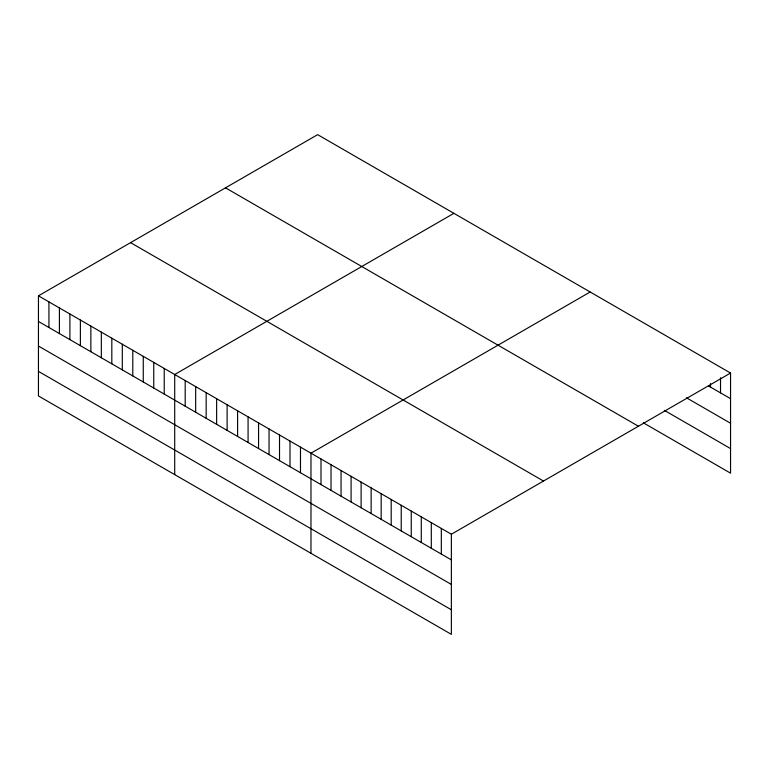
<?xml version="1.0" encoding="UTF-8"?>
<svg xmlns="http://www.w3.org/2000/svg" width="769" height="769" viewBox="0 0 769 769"><rect width="100%" height="100%" fill="white"/><g stroke="black" fill="none" stroke-linecap="round" stroke-linejoin="round"><path stroke-width="1.15" d="M38.45 295.834L451.365 534.224L451.365 634.348L38.45 395.958L38.45 295.834L317.635 134.652L730.55 373.042L730.55 473.166L643.307 422.796M453.902 213.321L174.707 374.503L174.707 474.627M590.159 291.989L310.974 453.172L310.974 553.296M451.365 534.224L730.55 373.042M708.489 385.932L730.55 398.669M686.429 397.775L730.55 423.248M664.368 410.367L730.55 448.577M225.509 187.838L638.414 426.228M130.586 242.648L543.491 481.038M38.45 321.461L451.365 559.861M38.45 346.05L451.365 584.44M38.45 371.379L451.365 609.769M720.524 377.733L720.524 392.882M710.498 383.596L710.498 387.086M441.329 528.438L441.329 554.064M431.303 522.651L431.303 548.278M421.277 516.855L421.277 542.491M411.252 511.068L411.252 536.704M401.226 505.281L401.226 530.908M391.19 499.494L391.19 525.121M381.164 493.698L381.164 519.335M371.139 487.911L371.139 513.538M361.113 482.125L361.113 507.751M351.087 476.328L351.087 501.965M341.052 470.541L341.052 496.168M331.026 464.755L331.026 490.382M321 458.968L321 484.595M300.487 447.125L300.487 472.752M290.009 441.07L290.009 466.706M279.522 435.023L279.522 460.65M269.044 428.967L269.044 454.594M258.567 422.921L258.567 448.548M248.079 416.865L248.079 442.492M237.602 410.809L237.602 436.446M227.115 404.763L227.115 430.39M216.637 398.707L216.637 424.344M206.159 392.661L206.159 418.288M195.672 386.605L195.672 412.242M185.194 380.559L185.194 406.186M164.23 368.457L164.23 394.084M153.752 362.401L153.752 388.028M143.265 356.355L143.265 381.982M132.787 350.299L132.787 375.926M122.3 344.252L122.3 369.879M111.822 338.197L111.822 363.824M101.335 332.141L101.335 357.777M90.857 326.094L90.857 351.721M80.38 320.039L80.38 345.675M69.892 313.992L69.892 339.619M59.415 307.936L59.415 333.573M48.928 301.89L48.928 327.517"/></g></svg>
